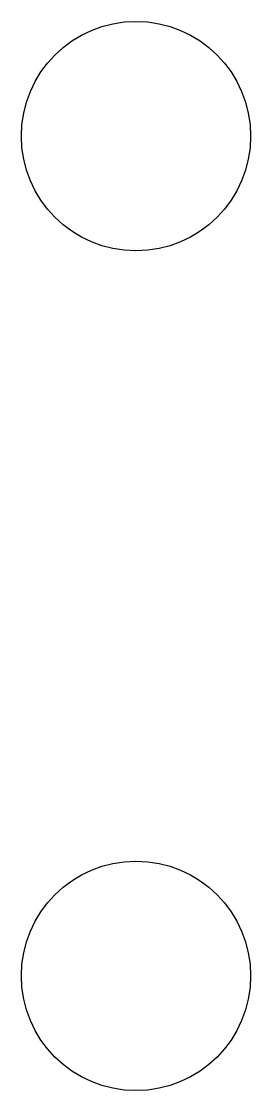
# Model space of a CAD drawing. Extents: x 25.64 to 26.05, y 184.41 to 186.32.
import ezdxf

# ---------------------------------------------------------------- set-up
doc = ezdxf.new("R2010")
doc.units = 0
doc.layers.get('0').update_dxf_attribs({"color": 1, "linetype": 'CONTINUOUS'})

msp = doc.modelspace()

# ---------------------------------------------------------------- linework, layer by layer
for centre in [(25.8468, 186.1131), (25.8468, 184.6131)]:
    msp.add_circle(centre, 0.205)

doc.saveas('drawing.dxf')
